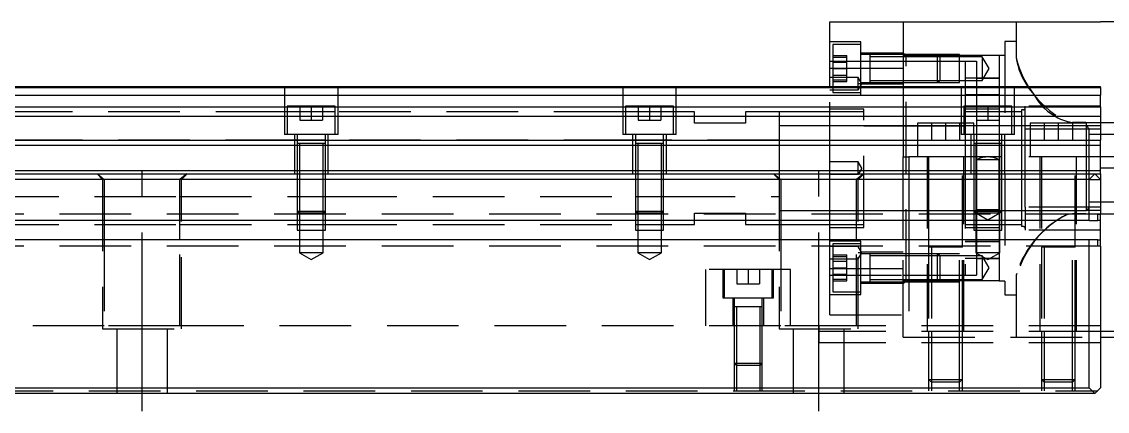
# Model space of a CAD drawing. Extents: x -8 to 878, y -369 to 120.
# Drawn here: x 388.6 to 581.2, y -337.2 to -268.1 of the extents above; entities that cross this region are included whole.
import ezdxf

# ---------------------------------------------------------------- set-up
doc = ezdxf.new("R2010")
doc.units = 0
doc.linetypes.add('CENTER', pattern=[50.8, 31.75, -6.35, 6.35, -6.35])
doc.linetypes.add('DASHED', pattern=[19.05, 12.7, -6.35])
doc.layers.get('0').update_dxf_attribs({"linetype": 'CONTINUOUS'})
doc.layers.add('CENTER', color=1, linetype='CENTER')

msp = doc.modelspace()

# ---------------------------------------------------------------- linework, layer by layer
at = {"color": 7, "linetype": 'CONTINUOUS'}
for p, q in [((532, -276.3), (532, -268.08)), ((532, -268.08), (545, -268.08)), ((545, -268.08), (580, -268.08)), ((545, -268.08), (545, -279.58)), ((590, -268.08), (580, -268.08)), ((532, -279.58), (532, -276.3)), ((532, -276.3), (545, -276.3)), ((364.5, -279.58), (580, -279.58)), ((364.5, -279.74), (580, -279.74)), ((580, -279.74), (580, -279.58)), ((580, -279.74), (580, -281.14)), ((364.5, -281.14), (580, -281.14)), ((580, -283.22), (580, -281.14)), ((364.5, -283.22), (580, -283.22)), ((364.5, -284.84), (580, -284.84)), ((580, -283.22), (580, -284.84)), ((580, -284.84), (580, -289.13)), ((0, -289.98), (580, -289.98)), ((364.5, -289.13), (580, -289.13)), ((442.5, -289.68), (437.5, -289.68)), ((502.5, -289.68), (497.5, -289.68)), ((502.5, -289.68), (497.5, -289.68)), ((562.5, -289.68), (557.5, -289.68)), ((562.5, -289.68), (557.5, -289.68)), ((580, -289.98), (580, -289.13)), ((580, -294.48), (580, -289.98)), ((590, -292.08), (580, -292.08)), ((0, -294.48), (580, -294.48)), ((580, -295.08), (580, -294.48)), ((1, -295.08), (579, -295.08)), ((578, -296.08), (2, -296.08)), ((578, -296.08), (579, -295.08)), ((578, -303.38), (578, -296.08)), ((579, -295.08), (580, -296.08)), ((579, -295.08), (580, -295.08)), ((580, -296.08), (580, -302.23)), ((579.5, -303.38), (579.5, -302.23)), ((579.5, -302.23), (580, -302.23)), ((580, -303.38), (580, -302.23)), ((578, -303.38), (2, -303.38)), ((578, -303.38), (579.5, -303.38)), ((580, -303.38), (579.5, -303.38)), ((580, -306.78), (580, -303.38)), ((578, -306.78), (2, -306.78)), ((579.5, -306.78), (578, -306.78)), ((578, -333.08), (578, -306.78)), ((579.5, -306.78), (580, -306.78)), ((579.5, -307.93), (579.5, -306.78)), ((580, -307.93), (579.5, -307.93)), ((580, -307.93), (580, -306.78)), ((580, -307.93), (580, -333.08)), ((555.5, -308.08), (549.5, -308.08)), ((590, -323.08), (580, -323.08)), ((580, -324.08), (590, -324.08)), ((2, -333.08), (578, -333.08)), ((579, -334.08), (578, -333.08)), ((580, -333.08), (579, -334.08)), ((579, -334.08), (1, -334.08))]:
    msp.add_line(p, q, dxfattribs=at)
at = {"color": 3, "linetype": 'DASHED'}
for p, q in [((565, -268.08), (565, -274.45)), ((537.5, -271.65), (532, -271.65)), ((537.5, -272.15), (532.5, -272.15)), ((532.5, -272.15), (532.5, -276.4)), ((537.5, -281.15), (537.5, -271.65)), ((565, -271.58), (563, -271.58)), ((563, -271.58), (563, -288.08)), ((532, -275.08), (532.5, -275.08)), ((532, -275.08), (532.5, -275.08)), ((532.5, -274.09), (535, -274.09)), ((532.5, -274.4), (535, -274.4)), ((532.5, -275.08), (545, -275.08)), ((532.5, -275.08), (545, -275.08)), ((532.5, -275.25), (535, -275.25)), ((535, -275.25), (535, -274.09)), ((535, -277.56), (535, -275.25)), ((545, -273.65), (537.5, -273.65)), ((539.1, -273.9), (537.5, -273.9)), ((539.1, -273.9), (539.09, -273.9)), ((539.1, -273.9), (539.1, -273.9)), ((545, -273.9), (539.1, -273.9)), ((539.1, -273.9), (539.1, -276.25)), ((539.1, -273.9), (539.1, -273.9)), ((539.1, -273.9), (539.1, -278.9)), ((545, -274.3), (539.1, -274.3)), ((545.5, -274.08), (545, -273.58)), ((551.1, -273.9), (545, -273.9)), ((551.1, -273.9), (545, -273.9)), ((545.5, -274.08), (545, -274.08)), ((551.5, -274.3), (545, -274.3)), ((545, -275.08), (551.5, -275.08)), ((545, -275.08), (551.5, -275.08)), ((551.28, -274.08), (545.5, -274.08)), ((545.5, -314.08), (545.5, -274.08)), ((551.5, -274.3), (551.1, -273.9)), ((555, -273.9), (551.1, -273.9)), ((551.1, -276.4), (551.1, -273.9)), ((555, -274.08), (551.28, -274.08)), ((555, -274.3), (551.5, -274.3)), ((551.5, -274.3), (551.5, -276.4)), ((551.5, -275.08), (555, -275.08)), ((551.5, -275.08), (555, -275.08)), ((555, -278.9), (555, -273.9)), ((562, -274.08), (555, -274.08)), ((559, -274.3), (555, -274.3)), ((555, -275.08), (556, -275.08)), ((555, -275.08), (556, -275.08)), ((556, -275.08), (558, -275.08)), ((556, -275.08), (556, -286.08)), ((558, -275.08), (558, -283.08)), ((560.21, -276.4), (559, -274.3)), ((559, -274.3), (559, -276.4)), ((563, -274.08), (562, -274.08)), ((562, -274.08), (562, -283.08)), ((532.5, -276.4), (532.5, -279.58)), ((532.5, -276.4), (535, -276.4)), ((539.1, -276.25), (539.1, -276.53)), ((539.1, -276.4), (539.1, -278.9)), ((539.1, -276.53), (539.1, -278.17)), ((551.1, -278.9), (551.1, -276.4)), ((551.5, -276.4), (551.5, -278.5)), ((559, -278.5), (560.21, -276.4)), ((559, -276.4), (559, -278.5)), ((537, -277.98), (532, -277.98)), ((532.5, -277.56), (535, -277.56)), ((532.5, -278.4), (535, -278.4)), ((532.5, -278.71), (535, -278.71)), ((535, -278.71), (535, -277.56)), ((537.66, -279.08), (537, -277.98)), ((537, -279.08), (537, -277.98)), ((537, -280.18), (537.66, -279.08)), ((537.66, -279.08), (537, -279.08)), ((537.66, -279.08), (537, -279.08)), ((537, -280.18), (537, -279.08)), ((537.5, -278.9), (539.1, -278.9)), ((545, -279.15), (537.5, -279.15)), ((539.09, -278.9), (545, -278.9)), ((539.1, -278.17), (539.1, -278.9)), ((539.1, -278.5), (545, -278.5)), ((545, -278.5), (551.5, -278.5)), ((545, -278.9), (551.1, -278.9)), ((545, -278.9), (551.1, -278.9)), ((551.1, -278.9), (551.5, -278.5)), ((551.1, -278.9), (555, -278.9)), ((551.5, -278.5), (555, -278.5)), ((555, -278.5), (559, -278.5)), ((558, -278.08), (556, -278.08)), ((558, -278.08), (562, -278.08)), ((562, -278.08), (558, -278.08)), ((435.25, -279.58), (435.25, -288.08)), ((444.75, -288.08), (444.75, -279.58)), ((495.25, -279.58), (495.25, -288.08)), ((504.75, -288.08), (504.75, -279.58)), ((532, -295.08), (532, -279.58)), ((532, -280.18), (537, -280.18)), ((532.5, -279.58), (532.5, -280.65)), ((532.5, -280.65), (537.5, -280.65)), ((545, -279.58), (545, -292.08)), ((555.25, -279.58), (555.25, -288.08)), ((562, -281.08), (556, -281.08)), ((562, -281.08), (556, -281.08)), ((564.75, -288.08), (564.75, -279.58)), ((537.5, -281.15), (532, -281.15)), ((435.75, -284.08), (384.25, -284.08)), ((435.75, -283.08), (435.75, -288.08)), ((444.25, -283.08), (435.75, -283.08)), ((444.25, -284.08), (435.75, -284.08)), ((438, -283.08), (438, -285.58)), ((440, -283.08), (440, -285.58)), ((442, -283.08), (442, -285.58)), ((444.25, -288.08), (444.25, -283.08)), ((495.75, -284.08), (444.25, -284.08)), ((495.75, -283.08), (495.75, -288.08)), ((504.25, -283.08), (495.75, -283.08)), ((504.25, -284.08), (495.75, -284.08)), ((498, -283.08), (498, -285.58)), ((500, -283.08), (500, -285.58)), ((502, -283.08), (502, -285.58)), ((504.25, -288.08), (504.25, -283.08)), ((508, -284.08), (504.25, -284.08)), ((508, -286.08), (508, -284.08)), ((523, -284.08), (517, -284.08)), ((517, -284.08), (517, -286.08)), ((532, -284.08), (523, -284.08)), ((523, -284.08), (523, -294.08)), ((523, -284.08), (523, -294.08)), ((538, -283.58), (532, -283.58)), ((538, -284.08), (532, -284.08)), ((538, -304.58), (538, -283.58)), ((555.75, -283.08), (555.75, -288.08)), ((564.25, -283.08), (555.75, -283.08)), ((562, -283.58), (556, -283.58)), ((566, -284.08), (556, -284.08)), ((558, -283.08), (558, -285.58)), ((560, -283.08), (560, -285.58)), ((562, -283.08), (562, -285.58)), ((564.25, -288.08), (564.25, -283.08)), ((566, -283.7), (566, -292.08)), ((566.31, -283.7), (566, -283.7)), ((566.63, -287.15), (566.63, -283.08)), ((580, -283.08), (566.63, -283.08)), ((438, -285.58), (440, -285.58)), ((440, -285.58), (442, -285.58)), ((498, -285.58), (500, -285.58)), ((500, -285.58), (502, -285.58)), ((517, -286.08), (508, -286.08)), ((532, -286.58), (523, -286.58)), ((538, -286.58), (532, -286.58)), ((545, -286.58), (538, -286.58)), ((538, -286.58), (545, -286.58)), ((547.5, -286.58), (545, -286.58)), ((545, -286.58), (547.5, -286.58)), ((547.5, -286.08), (547.5, -292.08)), ((555.75, -286.08), (547.5, -286.08)), ((555.75, -286.58), (547.5, -286.58)), ((547.5, -286.58), (555.75, -286.58)), ((550, -286.08), (550, -289.08)), ((552.5, -286.08), (552.5, -289.08)), ((555, -286.08), (555, -289.08)), ((557.5, -286.08), (555.75, -286.08)), ((556, -286.58), (555.75, -286.58)), ((555.75, -286.58), (556, -286.58)), ((556, -286.08), (556, -288.08)), ((557.5, -286.58), (556, -286.58)), ((557.5, -288.08), (557.5, -286.08)), ((562, -286.58), (557.5, -286.58)), ((558, -285.58), (558, -292.58)), ((558, -285.58), (560, -285.58)), ((560, -285.58), (562, -285.58)), ((562, -285.58), (562, -288.08)), ((564.25, -286.58), (562, -286.58)), ((566, -286.58), (564.25, -286.58)), ((566.63, -286.58), (566, -286.58)), ((566.63, -286.58), (566, -286.58)), ((567.5, -286.58), (566.63, -286.58)), ((567.5, -286.58), (566.63, -286.58)), ((567.5, -286.08), (567.5, -292.08)), ((577.5, -286.08), (567.5, -286.08)), ((577.5, -286.58), (567.5, -286.58)), ((577.5, -286.58), (567.5, -286.58)), ((570, -286.08), (570, -289.08)), ((572.5, -286.08), (572.5, -289.08)), ((574.07, -285.89), (574.31, -285.94)), ((574.31, -285.94), (574.65, -285.99)), ((574.65, -285.99), (575, -286)), ((615.5, -286), (575, -286)), ((575, -286), (580, -286)), ((575, -286.08), (575, -289.08)), ((577.5, -292.08), (577.5, -286.08)), ((578, -287.08), (577.5, -286.58)), ((580, -286.58), (577.5, -286.58)), ((580, -286), (590, -286)), ((444.75, -288.08), (435.25, -288.08)), ((437, -288.08), (437, -295.08)), ((437.5, -288.08), (437.5, -289.68)), ((442.5, -289.68), (442.5, -288.08)), ((443, -295.08), (443, -288.08)), ((504.75, -288.08), (495.25, -288.08)), ((497, -288.08), (497, -295.08)), ((497.5, -288.08), (497.5, -289.68)), ((502.5, -289.68), (502.5, -288.08)), ((503, -295.08), (503, -288.08)), ((564.75, -288.08), (555.25, -288.08)), ((556, -288.08), (556, -292.08)), ((557, -288.08), (557, -295.08)), ((557.5, -288.08), (557.5, -289.68)), ((562, -288.08), (562, -289.68)), ((562.5, -289.68), (562.5, -288.08)), ((563, -295.08), (563, -288.08)), ((566.63, -292.08), (566.63, -287.15)), ((567.5, -287.15), (566.63, -287.15)), ((577.5, -287.15), (567.5, -287.15)), ((580, -287.15), (577.5, -287.15)), ((578, -292.08), (578, -287.08)), ((580, -288.08), (578, -288.08)), ((590, -288.08), (580, -288.08)), ((437.5, -289.08), (382.5, -289.08)), ((442.5, -289.08), (437.5, -289.08)), ((437.5, -289.67), (437.5, -289.68)), ((437.5, -289.68), (437.5, -295.08)), ((437.5, -289.68), (437.5, -289.68)), ((442.5, -289.68), (437.5, -289.68)), ((437.9, -289.68), (437.9, -295.08)), ((442.1, -295.08), (442.1, -289.68)), ((497.5, -289.08), (442.5, -289.08)), ((442.5, -289.68), (442.5, -289.67)), ((442.5, -295.08), (442.5, -289.68)), ((442.5, -289.68), (442.5, -289.68)), ((502.5, -289.08), (497.5, -289.08)), ((497.5, -289.67), (497.5, -289.68)), ((497.5, -289.68), (497.5, -289.68)), ((497.5, -289.68), (497.5, -295.08)), ((502.5, -289.68), (497.5, -289.68)), ((497.9, -289.68), (497.9, -295.08)), ((502.1, -295.08), (502.1, -289.68)), ((523, -289.08), (502.5, -289.08)), ((502.5, -289.68), (502.5, -289.67)), ((502.5, -289.68), (502.5, -289.68)), ((502.5, -295.08), (502.5, -289.68)), ((550, -289.08), (552.5, -289.08)), ((552.5, -289.08), (555, -289.08)), ((557.5, -289.67), (557.5, -289.68)), ((557.5, -289.68), (557.5, -289.68)), ((557.5, -289.68), (557.5, -295.08)), ((562.5, -289.68), (557.5, -289.68)), ((557.9, -289.68), (557.9, -295.08)), ((562, -289.68), (562, -292.08)), ((562.1, -295.08), (562.1, -289.68)), ((562.5, -289.68), (562.5, -289.67)), ((562.5, -289.68), (562.5, -289.68)), ((562.5, -295.08), (562.5, -289.68)), ((570, -289.08), (572.5, -289.08)), ((572.5, -289.08), (575, -289.08)), ((545, -292.08), (546, -292.08)), ((545, -295.08), (545, -292.08)), ((557.5, -292.08), (546, -292.08)), ((546, -292.08), (546, -295.08)), ((549.25, -292.08), (549.25, -323.08)), ((549.5, -292.08), (549.5, -295.08)), ((555.5, -308.08), (555.5, -292.08)), ((555.75, -323.08), (555.75, -292.08)), ((556, -292.08), (556, -313.08)), ((557.9, -292.08), (557.5, -292.08)), ((559.87, -292.08), (557.9, -292.08)), ((558, -292.58), (558, -295.08)), ((562, -292.58), (558, -292.58)), ((560.13, -292.08), (559.87, -292.08)), ((560.06, -292.08), (559.94, -292.08)), ((562.1, -292.08), (560.13, -292.08)), ((562, -292.08), (562, -292.58)), ((562, -295.08), (562, -292.58)), ((562.5, -292.08), (562.1, -292.08)), ((580, -292.08), (562.5, -292.08)), ((566, -292.08), (566, -304.45)), ((566.63, -301.01), (566.63, -292.08)), ((569.25, -292.08), (569.25, -323.08)), ((569.5, -292.08), (569.5, -308.08)), ((575.5, -308.08), (575.5, -292.08)), ((575.75, -323.08), (575.75, -292.08)), ((577.5, -294.08), (577.5, -292.08)), ((578, -294.08), (578, -292.08)), ((523, -294.08), (523, -295.08)), ((523, -294.08), (523, -295.08)), ((537, -292.98), (532, -292.98)), ((537.66, -294.08), (537, -292.98)), ((537, -295.18), (537, -292.98)), ((537.66, -294.08), (537, -295.18)), ((577.5, -301.58), (577.5, -294.08)), ((578, -296.08), (578, -294.08)), ((402, -295.08), (403, -296.08)), ((402.06, -295.08), (403.29, -296.08)), ((403, -296.08), (403, -322.58)), ((403.29, -296.08), (403.29, -303.38)), ((417.94, -295.08), (416.71, -296.08)), ((416.71, -303.38), (416.71, -296.08)), ((417, -296.08), (418, -295.08)), ((417, -322.58), (417, -296.08)), ((437.5, -295.08), (437.5, -301.68)), ((437.5, -295.08), (437.5, -301.68)), ((437.9, -295.08), (437.9, -302.08)), ((442.1, -302.08), (442.1, -295.08)), ((442.5, -301.68), (442.5, -295.08)), ((442.5, -301.68), (442.5, -295.08)), ((497.5, -295.08), (497.5, -301.68)), ((497.5, -295.08), (497.5, -301.68)), ((497.9, -295.08), (497.9, -302.08)), ((502.1, -302.08), (502.1, -295.08)), ((502.5, -301.68), (502.5, -295.08)), ((502.5, -301.68), (502.5, -295.08)), ((522, -295.08), (523, -296.08)), ((522.06, -295.08), (523.29, -296.08)), ((523, -295.08), (523, -295.85)), ((523, -295.08), (523, -295.85)), ((523, -295.85), (523, -296.08)), ((523, -295.85), (523, -296.08)), ((523, -296.08), (523, -322.58)), ((523.29, -296.08), (523.29, -303.38)), ((532, -303.38), (532, -295.08)), ((537, -295.18), (532, -295.18)), ((537.94, -295.08), (536.71, -296.08)), ((536.71, -303.38), (536.71, -296.08)), ((537, -296.08), (538, -295.08)), ((537, -322.58), (537, -296.08)), ((545, -303.38), (545, -295.08)), ((546, -295.08), (546, -303.38)), ((549.5, -295.08), (549.5, -303.38)), ((557.5, -295.08), (557.5, -301.68)), ((557.5, -295.08), (557.5, -301.68)), ((557.9, -295.08), (557.9, -302.08)), ((558, -295.08), (558, -301.45)), ((562, -301.45), (562, -295.08)), ((562.1, -302.08), (562.1, -295.08)), ((562.5, -301.68), (562.5, -295.08)), ((562.5, -301.68), (562.5, -295.08)), ((563, -295.08), (563, -316.58)), ((578, -296.08), (580, -296.08)), ((580, -295.08), (580, -296.08)), ((382.5, -299.08), (403.29, -299.08)), ((403.29, -299.08), (416.71, -299.08)), ((416.71, -299.08), (437.5, -299.08)), ((437.5, -299.08), (437.9, -299.08)), ((437.9, -299.08), (442.1, -299.08)), ((442.1, -299.08), (442.5, -299.08)), ((442.5, -299.08), (497.5, -299.08)), ((497.5, -299.08), (497.9, -299.08)), ((497.9, -299.08), (502.1, -299.08)), ((502.1, -299.08), (502.5, -299.08)), ((502.5, -299.08), (523, -299.08)), ((578, -300.08), (597.5, -300.08)), ((579.5, -302.23), (0.5, -302.23)), ((437.5, -301.68), (437.9, -302.08)), ((437.5, -301.68), (437.5, -303.38)), ((437.5, -301.68), (442.5, -301.68)), ((437.9, -302.08), (437.9, -305.08)), ((442.1, -302.08), (437.9, -302.08)), ((442.1, -302.08), (442.5, -301.68)), ((442.1, -305.08), (442.1, -302.08)), ((442.5, -303.38), (442.5, -301.68)), ((497.5, -301.68), (497.9, -302.08)), ((497.5, -301.68), (497.5, -303.38)), ((497.5, -301.68), (502.5, -301.68)), ((497.9, -302.08), (497.9, -305.08)), ((502.1, -302.08), (497.9, -302.08)), ((502.1, -302.08), (502.5, -301.68)), ((502.1, -305.08), (502.1, -302.08)), ((502.5, -303.38), (502.5, -301.68)), ((508, -302.08), (517, -302.08)), ((508, -303.38), (508, -302.08)), ((517, -302.08), (517, -303.38)), ((523, -301.58), (523.29, -301.58)), ((523.29, -301.58), (532, -301.58)), ((532, -301.58), (538, -301.58)), ((538, -301.58), (545, -301.58)), ((538, -301.58), (545, -301.58)), ((545, -301.58), (549.5, -301.58)), ((545, -301.58), (549.5, -301.58)), ((549.5, -301.58), (556, -301.58)), ((549.5, -301.58), (556, -301.58)), ((556, -301.58), (566, -301.58)), ((557.5, -301.68), (557.9, -302.08)), ((557.5, -301.68), (557.5, -303.38)), ((557.5, -301.68), (562.5, -301.68)), ((557.9, -302.08), (557.9, -305.08)), ((562.1, -302.08), (557.9, -302.08)), ((558, -301.45), (558, -302.08)), ((558, -301.45), (558.17, -302.08)), ((562, -301.45), (558, -301.45)), ((558, -302.08), (560, -303.23)), ((558, -302.08), (558, -313.08)), ((560, -303.23), (562, -302.08)), ((561.83, -302.08), (562, -301.45)), ((562, -302.08), (562, -301.45)), ((562, -302.08), (562, -314.08)), ((562.1, -302.08), (562.5, -301.68)), ((562.1, -305.08), (562.1, -302.08)), ((562.5, -303.38), (562.5, -301.68)), ((566, -301.58), (577.5, -301.58)), ((566.63, -301.01), (566.63, -305.08)), ((580, -301.01), (566.63, -301.01)), ((574.07, -302.27), (574.26, -302.23)), ((575, -302.16), (574.26, -302.23)), ((574.26, -302.23), (575, -302.16)), ((615.5, -302.16), (575, -302.16)), ((575, -302.16), (615.5, -302.16)), ((577.5, -301.58), (578, -301.08)), ((580, -301.58), (577.5, -301.58)), ((382.5, -304.08), (403.29, -304.08)), ((403.29, -303.38), (403.29, -306.78)), ((403.29, -304.08), (416.71, -304.08)), ((416.71, -306.78), (416.71, -303.38)), ((416.71, -304.08), (437.5, -304.08)), ((437.5, -303.38), (437.5, -305.08)), ((437.5, -304.08), (442.5, -304.08)), ((442.5, -305.08), (442.5, -303.38)), ((442.5, -304.08), (497.5, -304.08)), ((497.5, -303.38), (497.5, -305.08)), ((497.5, -304.08), (502.5, -304.08)), ((502.5, -305.08), (502.5, -303.38)), ((502.5, -304.08), (508, -304.08)), ((508, -304.08), (508, -303.38)), ((517, -303.38), (517, -304.08)), ((517, -304.08), (523, -304.08)), ((523, -304.08), (523.29, -304.08)), ((523.29, -303.38), (523.29, -306.78)), ((523.29, -304.08), (532, -304.08)), ((532, -311.86), (532, -303.38)), ((532, -304.08), (538, -304.08)), ((536.71, -306.78), (536.71, -303.38)), ((545, -306.78), (545, -303.38)), ((546, -303.38), (546, -306.78)), ((549.5, -303.38), (549.5, -306.78)), ((556, -304.08), (566, -304.08)), ((557.5, -303.38), (557.5, -305.08)), ((562.5, -305.08), (562.5, -303.38)), ((437.5, -305.08), (442.5, -305.08)), ((437.9, -305.08), (437.9, -309.08)), ((442.1, -309.08), (442.1, -305.08)), ((497.5, -305.08), (502.5, -305.08)), ((497.9, -305.08), (497.9, -309.08)), ((502.1, -309.08), (502.1, -305.08)), ((532, -304.58), (538, -304.58)), ((556, -304.58), (562, -304.58)), ((557.5, -305.08), (562.5, -305.08)), ((557.9, -305.08), (557.9, -309.08)), ((562.1, -309.08), (562.1, -305.08)), ((566.31, -304.45), (566, -304.45)), ((580, -305.08), (566.63, -305.08)), ((579.5, -307.93), (0.5, -307.93)), ((403.29, -306.78), (403.29, -322.08)), ((416.71, -322.08), (416.71, -306.78)), ((523.29, -306.78), (523.29, -322.08)), ((537.5, -307.01), (532, -307.01)), ((537, -307.98), (532, -307.98)), ((537.5, -307.51), (532.5, -307.51)), ((532.5, -307.51), (532.5, -316.01)), ((536.71, -322.08), (536.71, -306.78)), ((537.66, -309.08), (537, -307.98)), ((537.5, -311.76), (537.5, -307.01)), ((545, -323.08), (545, -306.78)), ((546, -306.78), (546, -323.08)), ((549.5, -306.78), (549.5, -308.08)), ((556, -307.08), (562, -307.08)), ((562, -307.08), (556, -307.08)), ((437.9, -309.08), (440, -310.29)), ((442.1, -309.08), (437.9, -309.08)), ((440, -310.29), (442.1, -309.08)), ((497.9, -309.08), (500, -310.29)), ((502.1, -309.08), (497.9, -309.08)), ((500, -310.29), (502.1, -309.08)), ((532.5, -309.45), (535, -309.45)), ((532.5, -309.76), (535, -309.76)), ((535, -309.76), (535, -309.45)), ((535, -311.76), (535, -309.76)), ((537, -310.18), (537.66, -309.08)), ((537.66, -309.08), (537, -309.08)), ((545, -309.01), (537.5, -309.01)), ((539.1, -309.26), (537.5, -309.26)), ((545, -309.26), (539.09, -309.26)), ((539.1, -309.26), (539.1, -314.26)), ((539.1, -309.26), (539.1, -314.26)), ((545, -309.66), (539.1, -309.66)), ((549.5, -309.26), (545, -309.26)), ((549.5, -309.26), (545, -309.26)), ((549.5, -309.66), (545, -309.66)), ((549.5, -308.07), (549.5, -308.08)), ((549.5, -308.08), (549.5, -323.08)), ((549.5, -308.08), (549.5, -308.08)), ((555.5, -308.08), (549.5, -308.08)), ((550, -309.26), (549.5, -309.26)), ((550, -309.26), (549.5, -309.26)), ((550, -309.66), (549.5, -309.66)), ((550, -308.08), (550, -323.08)), ((551.1, -309.26), (550, -309.26)), ((551.1, -309.26), (550, -309.26)), ((551.5, -309.66), (550, -309.66)), ((551.5, -309.66), (551.1, -309.26)), ((555, -309.26), (551.1, -309.26)), ((551.1, -314.26), (551.1, -309.26)), ((555, -309.66), (551.5, -309.66)), ((551.5, -309.66), (551.5, -313.86)), ((555, -323.08), (555, -308.08)), ((559, -309.66), (555, -309.66)), ((555.5, -323.08), (555.5, -308.07)), ((557.9, -309.08), (560, -310.29)), ((562.1, -309.08), (557.9, -309.08)), ((560.21, -311.76), (559, -309.66)), ((559, -309.66), (559, -313.86)), ((560, -310.29), (562.1, -309.08)), ((569.5, -308.07), (569.5, -323.08)), ((575.5, -308.08), (569.5, -308.08)), ((570, -308.08), (570, -323.08)), ((575, -323.08), (575, -308.08)), ((575.5, -323.08), (575.5, -308.07)), ((532, -310.18), (537, -310.18)), ((532, -320.08), (532, -311.86)), ((532, -311.86), (536.71, -311.86)), ((532.5, -310.6), (535, -310.6)), ((532.5, -311.76), (535, -311.76)), ((535, -313.76), (535, -311.76)), ((536.71, -311.86), (545, -311.86)), ((537.5, -316.51), (537.5, -311.76)), ((539.1, -311.76), (539.1, -314.26)), ((558, -310.08), (556, -310.08)), ((558, -310.08), (562, -310.08)), ((562, -310.08), (558, -310.08)), ((559, -313.86), (560.21, -311.76)), ((523.29, -312.08), (510, -312.08)), ((510, -322.08), (510, -312.08)), ((513, -312.08), (513, -317.08)), ((513.25, -312.08), (513.25, -317.08)), ((515.5, -312.08), (515.5, -314.58)), ((517.5, -312.08), (517.5, -314.58)), ((519.5, -312.08), (519.5, -314.58)), ((521.75, -317.08), (521.75, -312.08)), ((522, -317.08), (522, -312.08)), ((525, -312.08), (523.29, -312.08)), ((525, -322.08), (525, -312.08)), ((532, -313.08), (545, -313.08)), ((532, -313.08), (545, -313.08)), ((532.5, -312.91), (535, -312.91)), ((532.5, -313.76), (535, -313.76)), ((535, -314.07), (535, -313.76)), ((545, -313.08), (549.5, -313.08)), ((545, -313.08), (549.5, -313.08)), ((549.5, -313.08), (550, -313.08)), ((549.5, -313.08), (550, -313.08)), ((550, -313.08), (551.5, -313.08)), ((550, -313.08), (551.5, -313.08)), ((551.5, -313.08), (555, -313.08)), ((551.5, -313.08), (555, -313.08)), ((555, -313.08), (556, -313.08)), ((555, -313.08), (556, -313.08)), ((556, -313.08), (558, -313.08)), ((565.01, -313.4), (565, -313.71)), ((565, -313.71), (565, -324.08)), ((565.05, -313.09), (565.01, -313.4)), ((565.12, -312.77), (565.05, -313.09)), ((515.5, -314.58), (517.5, -314.58)), ((517.5, -314.58), (519.5, -314.58)), ((532.5, -314.07), (535, -314.07)), ((537.5, -314.26), (539.1, -314.26)), ((537.5, -314.51), (545, -314.51)), ((539.09, -314.26), (545, -314.26)), ((539.1, -313.86), (545, -313.86)), ((545, -313.86), (549.5, -313.86)), ((545, -314.58), (545.5, -314.08)), ((545.5, -314.08), (545, -314.08)), ((545, -314.26), (549.5, -314.26)), ((545, -314.26), (549.5, -314.26)), ((549.5, -314.08), (545.5, -314.08)), ((549.5, -313.86), (550, -313.86)), ((550, -314.08), (549.5, -314.08)), ((549.5, -314.26), (550, -314.26)), ((549.5, -314.26), (550, -314.26)), ((550, -313.86), (551.5, -313.86)), ((551.28, -314.08), (550, -314.08)), ((550, -314.26), (551.1, -314.26)), ((550, -314.26), (551.1, -314.26)), ((551.1, -314.26), (551.5, -313.86)), ((551.1, -314.26), (555, -314.26)), ((555, -314.08), (551.28, -314.08)), ((551.5, -313.86), (555, -313.86)), ((555, -313.86), (559, -313.86)), ((562, -314.08), (555, -314.08)), ((562, -314.08), (563, -314.08)), ((513, -317.08), (522, -317.08)), ((514.75, -317.08), (514.75, -322.08)), ((515, -317.08), (515, -318.68)), ((520, -318.68), (520, -317.08)), ((520.25, -322.08), (520.25, -317.08)), ((532, -316.51), (537.5, -316.51)), ((532.5, -316.01), (537.5, -316.01)), ((563, -316.58), (565, -316.58)), ((515, -318.67), (515, -322.08)), ((520, -318.68), (515, -318.68)), ((515.4, -318.68), (515.4, -322.08)), ((519.6, -322.08), (519.6, -318.68)), ((520, -322.08), (520, -318.67)), ((532, -320.08), (545, -320.08)), ((403.29, -322.08), (296.71, -322.08)), ((403, -322.58), (417, -322.58)), ((416.71, -322.08), (403.29, -322.08)), ((405.5, -322.58), (405.5, -334.08)), ((414.5, -334.08), (414.5, -322.58)), ((523.29, -322.08), (416.71, -322.08)), ((515, -322.08), (515, -328.68)), ((515, -322.08), (515, -328.68)), ((515.4, -322.08), (515.4, -329.08)), ((519.6, -329.08), (519.6, -322.08)), ((520, -328.68), (520, -322.08)), ((520, -328.68), (520, -322.08)), ((523, -322.58), (537, -322.58)), ((536.71, -322.08), (523.29, -322.08)), ((525.5, -322.58), (525.5, -334.08)), ((530, -322.08), (530, -323.08)), ((530, -323.08), (530, -325.08)), ((540, -323.08), (530, -323.08)), ((534.5, -334.08), (534.5, -322.58)), ((580, -322.08), (536.71, -322.08)), ((580, -323.08), (540, -323.08)), ((545, -324.08), (545, -323.08)), ((549.5, -323.08), (549.5, -331.58)), ((549.5, -323.08), (549.5, -331.58)), ((550, -323.08), (550, -332.08)), ((555, -332.08), (555, -323.08)), ((555.5, -331.58), (555.5, -323.08)), ((555.5, -331.58), (555.5, -323.08)), ((569.5, -323.08), (569.5, -331.58)), ((569.5, -323.08), (569.5, -331.58)), ((570, -323.08), (570, -332.08)), ((575, -332.08), (575, -323.08)), ((575.5, -331.58), (575.5, -323.08)), ((575.5, -331.58), (575.5, -323.08)), ((535, -325.08), (530, -325.08)), ((580, -325.08), (535, -325.08)), ((545, -324.08), (580, -324.08)), ((515, -328.68), (515.4, -329.08)), ((515, -328.68), (515, -333.58)), ((515, -328.68), (520, -328.68)), ((515.4, -329.08), (515.4, -333.58)), ((519.6, -329.08), (515.4, -329.08)), ((519.6, -329.08), (520, -328.68)), ((519.6, -333.58), (519.6, -329.08)), ((520, -333.58), (520, -328.68)), ((549.5, -331.58), (550, -332.08)), ((549.5, -331.58), (549.5, -333.58)), ((549.5, -331.58), (555.5, -331.58)), ((550, -332.08), (550, -333.58)), ((555, -332.08), (550, -332.08)), ((555, -332.08), (555.5, -331.58)), ((555, -333.58), (555, -332.08)), ((555.5, -333.58), (555.5, -331.58)), ((569.5, -331.58), (570, -332.08)), ((569.5, -331.58), (569.5, -333.58)), ((569.5, -331.58), (575.5, -331.58)), ((570, -332.08), (570, -333.58)), ((575, -332.08), (570, -332.08)), ((575, -332.08), (575.5, -331.58)), ((575, -333.58), (575, -332.08)), ((575.5, -333.58), (575.5, -331.58)), ((0.5, -333.58), (579.5, -333.58))]:
    msp.add_line(p, q, dxfattribs=at)
for centre, radius, start, end in [((577.57, -272.4), 12.73, 189.2755, 222.3644), ((582.06, -270.24), 17.57, 193.8766, 242.9634), ((576.82, -276.35), 9.82, 208.1197, 259.3224), ((566.31, -283.39), 0.312, 270, 0), ((559.94, -296.08), 4, 90, 118.9695), ((560.06, -296.08), 4, 61.0305, 90), ((582.06, -317.92), 17.57, 117.0366, 166.1234), ((581.73, -317.94), 17.4, 115.4482, 162.7124), ((566.31, -304.77), 0.312, 0, 90)]:
    msp.add_arc(centre, radius, start, end, dxfattribs=at)
at = {"layer": 'CENTER', "color": 1, "linetype": 'CENTER'}
for p, q in [((410, -337.23), (410, -294.43)), ((530, -337.23), (530, -294.43)), ((639.45, -294.08), (580, -294.08))]:
    msp.add_line(p, q, dxfattribs=at)

doc.saveas('drawing.dxf')
